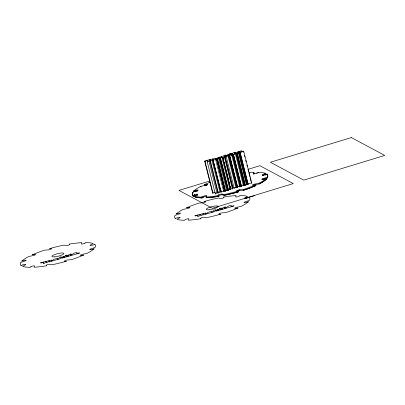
<?xml version="1.0" encoding="UTF-8"?>
<svg xmlns="http://www.w3.org/2000/svg" width="405" height="405" viewBox="0 0 405 405"><rect width="100%" height="100%" fill="white"/><g stroke="black" fill="none" stroke-linecap="round" stroke-linejoin="round"><path stroke-width="0.61" d="M197.62 195.256L197.473 194.668A2.02 0.43 -14.1 0 0 197.27 194.152A2.02 0.43 -14.1 0 0 194.77 194.694L194.942 195.524L193.124 196.273L193.028 195.23A38.779 8.262 -14.1 0 1 192.815 192.218L197.043 190.795A2.02 0.43 -14.1 0 0 198.121 190.026A2.02 0.43 -14.1 0 0 196.086 190.183L193.706 190.846L193.904 191.631L196.283 190.968A2.02 0.43 -14.1 0 1 197.837 190.73M193.124 196.273L192.942 195.261M262.572 179.638A2.02 0.43 -14.1 0 1 263.113 179.425L267.335 178.003A38.779 8.262 -14.1 0 0 267.118 175.036L267.027 173.988L265.194 174.752M267.209 175L267.027 173.988M235.862 153.996L235.685 152.457L234.662 152.756L234.951 152.255L233.169 152.771L232.84 153.298L231.766 153.606L231.918 155.161M218.366 193.215L210.038 159.499L204.631 161.074L212.706 193.215M230.668 189.641L222.694 157.261L213.248 160.213L213.835 159.17L212.584 159.535L212.048 160.562L220.123 192.704M236.758 187.702L228.39 154.599L226.511 155.707L228.648 155.409L229.245 154.34L230.906 153.865L230.465 154.882L232.333 154.335L232.703 153.627L231.614 153.951M230.971 153.738L231.139 153.358L229.458 153.854L229.311 154.219L230.971 153.738L231.275 154.953M218.573 191.752L218.204 192.577L219.961 192.066L220.497 191.044L221.332 190.801M220.781 191.307L212.706 159.165L215.678 158.294L215.166 159.332L216.553 158.927L217.389 157.864L221.864 156.502L221.408 157.52L222.79 157.115L223.641 155.54L225.367 155.034L225.671 156.249M244.19 185.52L236.059 153.242L236.976 152.138L241.269 150.847L241.572 152.062M244.058 184.569L243 185.034M241.269 150.847L240.803 151.865L243.415 151.1L243.749 151.333L251.824 183.48M232.976 188.183L224.902 156.036L225.367 155.034M218.958 196.39L218.604 195.19L218.958 196.39L206.277 197.802L206.079 197.022L206.621 195.858A2.02 0.43 -14.1 0 0 205.193 195.736A2.02 0.43 -14.1 0 0 202.905 196.516L203.158 197.387L201.806 197.929L201.655 197.113L201.806 197.929M253.495 174.19L253.348 173.603L253.894 172.444A38.779 8.262 -14.1 0 0 249.045 172.834M253.727 173.998L254.092 173.224L253.894 172.444M235.558 152.786L234.454 153.115L234.115 153.809L236.059 153.242M212.706 159.165L212.838 158.897L209.937 159.757M215.354 194.101L207.279 161.959L208.059 160.446L204.991 161.342L204.631 161.074M217.136 193.58L209.066 161.433L209.734 160.162L210.843 159.833L210.291 161.074L212.048 160.562M217.647 191.666L216.979 192.942L215.197 193.463M238.935 152.422L239.34 151.743L238.16 152.088L237.74 152.766L238.935 152.422L247.01 184.564M219.566 158.056L219.966 157.388L218.776 157.737L218.361 158.406L219.566 158.056L227.656 190.259L219.616 158.152M222.593 157.494L224.365 156.978L224.805 156.249L226.147 156.462L243.749 151.333M203.158 197.387L203.158 197.316A2.02 0.43 -14.1 0 1 205.067 196.582A2.02 0.43 -14.1 0 1 206.768 196.506M22.7 264.941L20.873 265.7L20.979 265.437A38.779 8.262 -14.1 0 1 20.761 262.43L24.988 261.007A2.02 0.43 -14.1 0 0 26.067 260.238A2.02 0.43 -14.1 0 0 24.032 260.395L21.652 261.058L22.265 260.719A38.779 8.262 -14.1 0 1 28.836 256.486L33.402 255.52A2.02 0.43 -14.1 0 0 35.473 254.704A2.02 0.43 -14.1 0 0 34.445 254.431L32.172 254.791L33.124 254.467A38.779 8.262 -14.1 0 1 44.717 250.133L48.397 249.875A2.02 0.43 -14.1 0 0 50.898 249.232A2.02 0.43 -14.1 0 0 51.157 248.609L49.602 248.559L50.64 248.336A38.779 8.262 -14.1 0 1 64.111 245.071L65.919 245.592A2.02 0.43 -14.1 0 0 68.187 245.293A2.02 0.43 -14.1 0 0 69.655 244.483L69.412 244.478M194.749 194.729L192.927 195.488M258.461 172.94L258.355 172.322L257.884 172.241L257.003 172.864L257.2 173.649M30.912 266.814L30.031 267.437L29.6 267.32A38.779 8.262 -14.1 0 1 22.67 266.368L25.424 264.88A2.02 0.43 -14.1 0 0 25.216 264.364A2.02 0.43 -14.1 0 0 22.721 264.905M84.949 243.076L85.835 242.453L86.26 242.565A38.779 8.262 -14.1 0 1 93.191 243.526L90.431 245.015A2.02 0.43 -14.1 0 0 90.629 245.531A2.02 0.43 -14.1 0 0 93.125 244.995L94.978 244.2L94.871 244.458A38.779 8.262 -14.1 0 1 95.089 247.43L90.862 248.852A2.02 0.43 -14.1 0 0 89.788 249.622A2.02 0.43 -14.1 0 0 91.829 249.465L94.208 248.797L93.601 249.136A38.779 8.262 -14.1 0 1 87.034 253.373L82.468 254.345A2.02 0.43 -14.1 0 0 80.403 255.16A2.02 0.43 -14.1 0 0 81.435 255.433L83.708 255.074L82.757 255.398A38.779 8.262 -14.1 0 1 71.25 259.711L67.559 259.969A2.02 0.43 -14.1 0 0 65.058 260.617A2.02 0.43 -14.1 0 0 64.815 261.24L66.374 261.281L65.337 261.508A38.779 8.262 -14.1 0 1 51.835 264.789L50.012 264.273A2.02 0.43 -14.1 0 0 47.744 264.571A2.02 0.43 -14.1 0 0 46.281 265.386L46.707 265.817L45.871 265.908A38.779 8.262 -14.1 0 1 34.025 267.229L34.567 266.07A2.02 0.43 -14.1 0 0 33.139 265.943A2.02 0.43 -14.1 0 0 30.851 266.728L30.886 266.733M201.609 197.144L202.961 196.602M236.965 191.378A2.02 0.43 -14.1 0 1 239.811 190.547L243.501 190.284A38.779 8.262 -14.1 0 0 255.008 185.971L255.955 185.647L255.757 184.862L253.515 185.212A2.02 0.43 -14.1 0 1 252.457 184.948A2.02 0.43 -14.1 0 1 254.522 184.133L259.089 183.166A38.779 8.262 -14.1 0 0 265.65 178.924L266.262 178.59L266.455 179.369L265.847 179.709A38.779 8.262 -14.1 0 1 259.286 183.951L254.72 184.918A2.02 0.43 -14.1 0 0 253.429 185.303M193.706 190.846L194.319 190.512A38.779 8.262 -14.1 0 1 200.89 186.28L205.456 185.308A2.02 0.43 -14.1 0 0 207.527 184.493A2.02 0.43 -14.1 0 0 206.494 184.224L204.226 184.579L204.424 185.363L206.692 185.009A2.02 0.43 -14.1 0 1 207.163 184.969M193.904 191.631L194.41 191.322M194.618 194.82L194.957 195.504A2.02 0.43 -14.1 0 1 197.868 194.977M267.011 174.216L266.92 174.251A38.779 8.262 -14.1 0 1 267.138 177.218L262.916 178.64A2.02 0.43 -14.1 0 0 261.843 179.41A2.02 0.43 -14.1 0 0 263.883 179.253L266.262 178.59M224.902 156.036L228.39 154.599M196.233 190.993L196.086 190.183M194.921 196.941A38.779 8.262 -14.1 0 0 201.852 197.898L197.868 197.615L194.921 196.941L194.724 196.162L197.473 194.668M262.481 174.803L265.24 173.315L265.437 174.099L262.678 175.588L262.481 174.803A2.02 0.43 -14.1 0 0 262.683 175.325A2.02 0.43 -14.1 0 0 265.179 174.783L265.326 175.37M193.139 196.045L193.225 196.01A38.779 8.262 -14.1 0 1 192.881 193.22M204.226 184.579L205.178 184.255A38.779 8.262 -14.1 0 1 209.937 182.316M204.424 185.363L205.335 184.893M237.052 191.762L236.864 191.028A2.02 0.43 -14.1 0 1 237.112 190.406A2.02 0.43 -14.1 0 1 239.613 189.763L243.304 189.499A38.779 8.262 -14.1 0 0 254.811 185.186L255.757 184.862M253.489 185.222L253.636 185.809M206.469 184.229L206.692 185.009M195.944 191.109L195.757 190.32M209.749 181.01L178.939 190.406L212.331 208.271L293.286 183.581L259.894 165.716L247.809 169.401M207.279 161.959L209.066 161.433M229.321 189.029L230.703 188.624M238.849 186.254L240.251 185.844M245.724 197.944L247.182 197.519M215.46 192.102L212.903 192.846L212.544 192.577M223.545 190.704L224.471 190.436M245.01 198.485L254.872 195.61L254.537 195.377M221.16 191.722L232.278 188.487L232.718 187.753L234.06 187.971L251.662 182.842L251.328 182.604M264.941 179.759L266.455 179.369M206.347 185.105L206.049 184.341M237.452 191.302L238.423 191.074L238.621 191.859L237.588 192.081A38.779 8.262 -14.1 0 1 224.081 195.367L222.264 194.845A2.02 0.43 -14.1 0 0 219.991 195.149A2.02 0.43 -14.1 0 0 218.528 195.959L218.33 195.175A2.02 0.43 -14.1 0 1 219.793 194.365A2.02 0.43 -14.1 0 1 222.067 194.061L223.884 194.582A38.779 8.262 -14.1 0 0 237.391 191.297L237.649 192.086M236.864 191.028L238.423 191.074M237.457 191.752L237.127 191.798L238.621 191.859M254.74 185.804L255.955 185.647M218.801 195.974L218.614 195.949M206.079 197.022A38.779 8.262 -14.1 0 0 217.915 195.671L218.761 195.61M218.33 195.175L218.599 195.185M257.028 172.94L257.064 172.95A2.02 0.43 -14.1 0 1 254.77 173.73A2.02 0.43 -14.1 0 1 253.348 173.603M84.974 243.152L85.009 243.162A2.02 0.43 -14.1 0 1 82.721 243.942A2.02 0.43 -14.1 0 1 81.294 243.815L81.84 242.651A38.779 8.262 -14.1 0 0 70.08 243.982L69.235 244.048L69.382 244.468M217.915 195.671L218.118 196.481A38.779 8.262 -14.1 0 1 206.277 197.802M192.502 194.658L193.225 196.01L193.028 195.23M267.624 175.664L267.73 177.157L267.335 178.003L267.138 177.218M266.92 174.251L267.072 174.839M265.756 178.899L265.953 179.678M265.65 178.924L265.847 179.709L263.103 181.769L259.286 183.951L259.089 183.166M263.883 179.253L264.03 179.84M262.916 178.64L263.113 179.425M254.907 185.176L255.104 185.956M254.522 184.133L254.72 184.918M254.811 185.186L255.008 185.971L249.561 188.168L243.501 190.284L243.304 189.499M243.415 151.1L243.719 152.31M244.483 155.343L244.939 157.165M245.698 160.198L246.159 162.015M246.918 165.048L247.374 166.87M248.138 169.903L248.594 171.72M248.898 172.935L249.814 176.575M250.118 177.785L251.034 181.425M240.18 152.376L248.255 184.523M239.922 152.432L247.997 184.579M239.679 152.477L247.754 184.619M239.512 152.503L247.587 184.65M239.299 152.518L247.374 184.665M239.147 152.523L247.222 184.665M239.026 152.508L247.101 184.655M238.403 152.893L246.478 185.039M237.219 153.242L245.293 185.389M237.097 153.272L245.172 185.419M236.885 153.318L244.959 185.465M236.672 153.353L244.747 185.5M236.469 153.384L244.544 185.525M236.297 153.394L244.372 185.541M235.376 153.773L243.451 185.92M234.454 153.115L234.758 154.325M233.391 154.356L241.466 186.502M233.331 154.366L241.405 186.513M233.239 154.386L241.314 186.533M233.007 154.427L241.081 186.573M232.819 154.457L240.894 186.599M232.642 154.472L240.717 186.619M232.51 154.472L240.585 186.619M232.333 154.335L240.448 186.624M231.66 154.857L239.735 187.004M231.139 153.358L231.599 155.176M230.906 153.865L231.209 155.075M239.613 189.763L239.811 190.547M229.66 155.444L237.735 187.586M229.569 155.464L237.644 187.611M229.27 155.515L237.345 187.662M229.053 155.54L237.127 187.687M228.84 155.555L236.915 187.702M228.703 155.51L236.839 187.687M237.279 190.968L237.588 192.081L234.232 192.998L224.081 195.367L223.884 194.582M227.995 155.925L236.069 188.067M226.147 156.462L234.222 188.608M224.805 156.249L232.88 188.391M224.365 156.978L232.44 189.125M222.79 157.115L223.702 160.755M224.006 161.97L224.922 165.605M225.226 166.819L226.142 170.459M226.446 171.669L227.357 175.309M227.666 176.524L228.577 180.164M228.881 181.374L229.797 185.014M230.101 186.229L230.865 189.262M222.694 157.261L230.769 189.408M221.864 156.502L222.173 157.712M221.95 157.682L230.025 189.829M220.482 158.112L228.557 190.259M220.315 158.147L228.39 190.294M220.052 158.188L228.126 190.335M219.834 158.193L227.909 190.34M219.712 158.178L227.787 190.325M218.725 158.628L226.8 190.77M217.551 158.968L225.625 191.114M217.232 159.023L225.307 191.17M217.08 159.038L225.155 191.185M216.933 159.049L225.008 191.195M216.802 159.043L224.876 191.19M216.624 159.028L224.699 191.175M216.553 158.927L224.628 191.074M215.678 158.294L215.986 159.509M215.632 159.524L223.707 191.671M222.067 194.061L222.264 194.845M212.838 158.897L221.322 192.36M212.584 159.535L220.659 191.681M209.734 160.162L217.809 192.304M204.991 161.342L213.065 193.484M205.456 185.308L205.603 185.9M206.621 195.858L206.768 196.445M200.89 186.28L201.088 187.059M202.085 197.225L202.282 198.01M197.043 190.795L197.189 191.388M194.319 190.512L194.43 190.952M192.815 192.218L193.013 193.003M201.655 197.113A38.779 8.262 -14.1 0 1 194.724 196.162M258.314 172.353A38.779 8.262 -14.1 0 1 265.24 173.315M194.516 191.297A38.779 8.262 -14.1 0 1 195.099 190.795M253.434 173.264A38.779 8.262 -14.1 0 1 254.092 173.224M265.133 173.993A38.779 8.262 -14.1 0 1 265.437 174.099M236.864 191.778A2.02 0.43 -14.1 0 1 236.788 191.742M175.208 218.411L177.041 217.839A2.02 0.43 -14.1 0 1 179.536 217.303A2.02 0.43 -14.1 0 1 179.739 217.814L176.99 219.307A38.779 8.262 -14.1 0 0 183.921 220.259L184.351 220.371L185.171 219.662A2.02 0.43 -14.1 0 1 187.459 218.882A2.02 0.43 -14.1 0 1 188.887 219.009L188.345 220.168A38.779 8.262 -14.1 0 0 200.181 218.821L201.027 218.756L200.602 218.32A2.02 0.43 -14.1 0 1 202.06 217.51A2.02 0.43 -14.1 0 1 204.333 217.212L206.15 217.728A38.779 8.262 -14.1 0 0 219.657 214.442L220.69 214.22L219.135 214.174A2.02 0.43 -14.1 0 1 219.378 213.551A2.02 0.43 -14.1 0 1 221.879 212.909L225.57 212.645A38.779 8.262 -14.1 0 0 237.077 208.332L238.024 208.008L235.756 208.367A2.02 0.43 -14.1 0 1 234.723 208.099A2.02 0.43 -14.1 0 1 236.788 207.284L241.355 206.312A38.779 8.262 -14.1 0 0 247.916 202.07L248.528 201.736L246.149 202.399A2.02 0.43 -14.1 0 1 244.109 202.556A2.02 0.43 -14.1 0 1 245.182 201.786L249.404 200.369A38.779 8.262 -14.1 0 0 249.186 197.397L249.298 197.139L247.445 197.929A2.02 0.43 -14.1 0 1 244.949 198.47A2.02 0.43 -14.1 0 1 244.747 197.954L247.506 196.46A38.779 8.262 -14.1 0 0 240.58 195.499L240.15 195.387L239.33 196.096A2.02 0.43 -14.1 0 1 237.036 196.876A2.02 0.43 -14.1 0 1 235.614 196.749L236.161 195.59A38.779 8.262 -14.1 0 0 224.4 196.921L223.555 196.982L223.975 197.422A2.02 0.43 -14.1 0 1 222.507 198.232A2.02 0.43 -14.1 0 1 220.239 198.531L218.432 198.01A38.779 8.262 -14.1 0 0 204.96 201.275L203.923 201.498L205.477 201.543A2.02 0.43 -14.1 0 1 205.219 202.166A2.02 0.43 -14.1 0 1 202.718 202.809L199.037 203.067A38.779 8.262 -14.1 0 0 187.444 207.4L186.492 207.724L188.76 207.37A2.02 0.43 -14.1 0 1 189.793 207.644A2.02 0.43 -14.1 0 1 187.723 208.459L183.156 209.425A38.779 8.262 -14.1 0 0 176.585 213.658L175.972 213.992L178.352 213.329A2.02 0.43 -14.1 0 1 180.387 213.177A2.02 0.43 -14.1 0 1 179.309 213.946L175.081 215.364A38.779 8.262 -14.1 0 0 175.299 218.376L175.208 218.411M71.548 254.173L70.313 254.831L69.979 255.53C72.576 254.821 73.756 252.325 77.132 252.563L76.661 253.581L79.279 252.816L79.608 253.054L62.011 258.182L60.669 257.965L60.229 258.694L49.106 261.934L49.699 260.886L48.448 261.255L47.911 262.278L46.155 262.789L46.707 261.554L45.593 261.878L44.925 263.154L43.143 263.675L43.922 262.162L40.849 263.058L40.495 262.789L51.541 260.015L51.03 261.048L52.417 260.648L53.495 259.473L57.728 258.218L57.267 259.24L58.649 258.835L59.5 257.261L61.231 256.755L60.765 257.757L64.253 256.314L62.375 257.428L63.058 257.565L64.506 257.129L65.109 256.061L66.764 255.58L66.329 256.603L68.197 256.051L68.566 255.342L67.478 255.666L67.625 255.327L68.703 255.013L69.027 254.492L70.809 253.97L70.521 254.477L71.548 254.173M225.869 207.112L224.633 207.77L224.294 208.464C226.896 207.76 228.071 205.259 231.452 205.502L230.982 206.52L233.594 205.755L233.928 205.988L216.326 211.116L214.989 210.904L214.544 211.633L203.426 214.868L204.019 213.825L202.763 214.189L202.227 215.217L200.475 215.728L201.027 214.488L199.913 214.817L199.245 216.088L197.463 216.614L198.237 215.101L195.169 215.997L194.81 215.728L205.861 212.949L205.345 213.987L206.737 213.582L207.816 212.407L212.048 211.157L211.587 212.174L212.969 211.769L213.82 210.2L215.551 209.689L215.085 210.691L218.573 209.253L216.69 210.362L217.379 210.499L218.827 210.063L219.424 209L221.084 208.519L220.644 209.537L222.517 208.99L222.887 208.281L221.793 208.605L221.945 208.261L223.018 207.952L223.347 207.426L225.129 206.909L224.841 207.411L225.869 207.112M65.316 255.57L65.17 255.94L66.83 255.459L67.002 255.079L65.316 255.57M219.637 208.509L219.49 208.874L221.15 208.393L221.322 208.013L219.637 208.509M351.353 137.563L270.403 162.253L303.796 180.124L384.75 155.434L351.353 137.563M54.726 256.861A6.207 1.321 -14.1 0 0 63.939 253.55A6.207 1.321 -14.1 0 0 55.085 254.416A6.207 1.321 -14.1 0 0 54.726 256.861M209.046 209.795A6.207 1.321 -14.1 0 0 218.26 206.484A6.207 1.321 -14.1 0 0 209.4 207.355A6.207 1.321 -14.1 0 0 209.046 209.795"/></g></svg>
